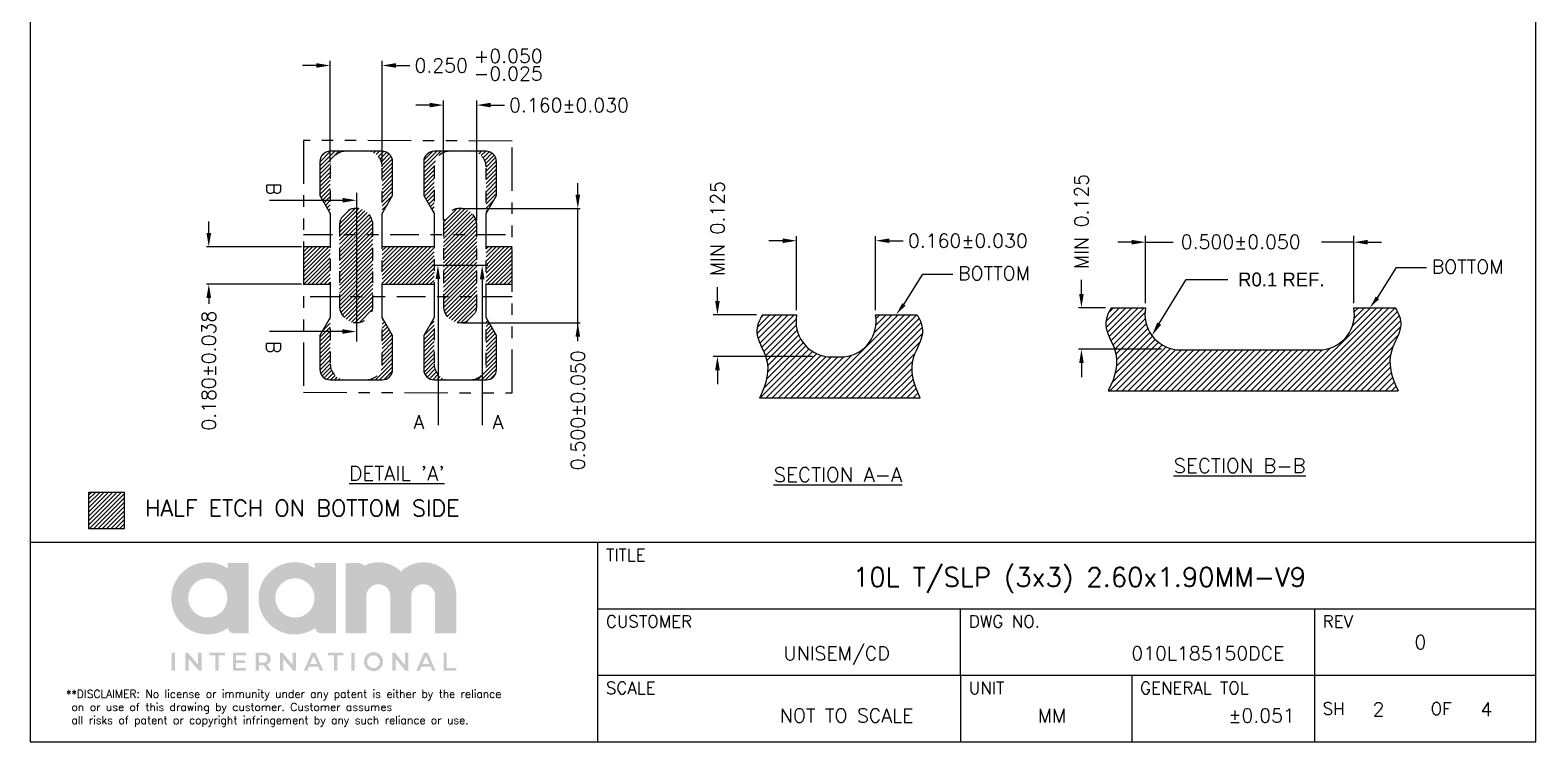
# Model space of a CAD drawing. Extents: x -347 to 20, y -460 to 3.
# Drawn here: x -16.8 to -3.75, y -15.26 to -9.09 of the extents above; entities that cross this region are included whole.
import ezdxf
from ezdxf import colors
from ezdxf.entities.mleader import LeaderData, LeaderLine
from ezdxf.enums import TextEntityAlignment as Align
from ezdxf.math import Vec2, Vec3

# ---------------------------------------------------------------- set-up
doc = ezdxf.new("R2010")
doc.units = 0
doc.header["$MEASUREMENT"] = 0
doc.linetypes.add('HIDDEN', pattern=[0.375, 0.25, -0.125])
doc.linetypes.add('PHANTOM', pattern=[2.5, 1.25, -0.25, 0.25, -0.25, 0.25, -0.25])
doc.layers.get('0').update_dxf_attribs({"linetype": 'CONTINUOUS'})
for name, color, linetype in [('2', 7, 'CONTINUOUS'), ('2D', 4, 'CONTINUOUS'), ('DRAWING-SHEET', 6, 'CONTINUOUS'), ('logo', 3, 'CONTINUOUS'), ('TEMPLATE', 6, 'CONTINUOUS')]:
    doc.layers.add(name, color=color, linetype=linetype)
doc.styles.add('simplex', font='SIMPLEX.SHX')

# ---------------------------------------------------------------- blocks, each defined once
blk = doc.blocks.new('comp logo')
at = {"layer": 'logo', "true_color": 0xaa312c}
h = blk.add_hatch(color=15, dxfattribs=at)
h.dxf.hatch_style = 1
h.paths.add_polyline_path([(-5.478403751563746, 4.531835021160987), (-7.265732060650748, 4.531835021160987), (-7.265732060650635, 4.082945783302421, 1.889057230698675), (-7.240603654379584, -0.94291355270434, 0.380763550128623), (-6.693617447481074, -1.391830110206683), (-5.478403751563746, -1.391830110206683)])
h.paths.add_polyline_path([(-7.283536244926154, 1.594611926806465, -1), (-10.58360683565138, 1.594611926806465, -1)], flags=16)
h.paths.add_polyline_path([(1.861254937180092, 4.531835021160987), (0.07392662809309059, 4.531835021160987), (0.07392662809320427, 4.082945783302421, 1.889057230698676), (0.09905503436425533, -0.94291355270434, 0.380763550128578), (0.6460412412627647, -1.391830110206683), (1.861254937180092, -1.391830110206683)])
h.paths.add_polyline_path([(0.05612244381768505, 1.594611926806465, -1), (-3.243948146907542, 1.594611926806465, -1)], flags=16)
h.paths.add_polyline_path([(4.245095555777652, 4.314640038094694, 0.1274247326428245), (3.820038633569538, 4.531835021160987), (2.661254937180274, 4.531835021160987), (2.661254937180274, -1.391830110206683), (4.426618569981997, -1.391830110206683), (4.426618569981997, 1.691564985952027, -1.05783255899659), (6.430292643995358, 1.691564985952027), (6.430292643995358, -1.391830110206683), (8.198819706951554, -1.391830110206683), (8.198819706951554, 1.691564987839229, -1.055560787739532), (10.20681046113384, 1.691564987835591), (10.20681046113373, -1.391830110206683), (11.98380473179475, -1.391830110206683), (11.98380473179463, 1.933934897757354, 0.6527060821087414), (7.320034306671232, 3.821874138414842, 0.3245965392823723)])
at = {"layer": 'logo'}
h = blk.add_hatch(color=7, dxfattribs=at)
h.dxf.hatch_style = 1
h.paths.add_polyline_path([(-11.96371705569675, -4.531835021159623), (-11.6818703649717, -4.531835021159623), (-11.6818703649717, -3.010799130174746), (-11.96371705569675, -3.010799130174746)])
h.paths.add_polyline_path([(-10.52859655369787, -3.528803721287204), (-9.694830640140822, -4.531835024145039), (-9.452822498090086, -4.531835021159623), (-9.452822498090086, -3.010799133159253), (-9.739383037801872, -3.010799133159253), (-9.739383037801872, -4.033292193946636), (-10.58932646280118, -3.010799133159253), (-10.80977257386826, -3.010799133159253), (-10.80977257386826, -4.531835021159623), (-10.52859655369787, -4.531835021159623)])
h.paths.add_polyline_path([(-8.285616207206886, -3.245816589557762), (-8.285616207206886, -4.531835021159623), (-8.002963621513572, -4.531835021159623), (-8.002963621513572, -3.245816589557762), (-7.484358226475933, -3.245816589557762), (-7.484358226475933, -3.010799133159708), (-8.78720188278055, -3.010799133159708), (-8.78720188278055, -3.245816589557762)])
h.paths.add_polyline_path([(-6.815103579318929, -3.010799130174746), (-6.815103579318929, -4.531835018174661), (-5.703303416497192, -4.531835018174661), (-5.703303416497192, -4.297130901406035), (-6.542272029901824, -4.297130901406035), (-6.542272029901824, -3.8786829319356), (-5.799306542073964, -3.8786829319356), (-5.799306542073964, -3.645794851651772), (-6.542272029901824, -3.645794851651772), (-6.542272029901824, -3.245503246943372), (-5.703303416497192, -3.245503246943372), (-5.703303416497192, -3.010799130174746)])
h.paths.add_polyline_path([(-4.898286234142006, -3.010799133159708), (-4.898286234142006, -4.531835021159623), (-4.625454684724673, -4.531835021159623), (-4.625454684724673, -4.081670830918938), (-4.217571836284606, -4.081670830919393), (-3.902927617603382, -4.531835021159623), (-3.593483130839218, -4.531835024144584), (-3.943292757194968, -4.031359382650862, 0.8135968455534557), (-4.16080825165875, -3.010799133159708)])
h.paths.add_polyline_path([(-4.625454684724673, -3.246789942444593), (-4.166636030024961, -3.246789942444593, -0.8133741871371959), (-4.166636030024961, -3.852756163793401), (-4.625454684724673, -3.852756163793401)], flags=16)
h.paths.add_polyline_path([(-2.854589966486515, -4.531835018174661), (-2.573413946316123, -4.531835018174661), (-2.573413946316123, -3.528803718302242), (-1.739648032759078, -4.531835021160077), (-1.497639890708342, -4.531835018174661), (-1.497639890708342, -3.010799130174291), (-1.784200430420128, -3.010799130174291), (-1.784200430420128, -4.033292190961674), (-2.634143855419438, -3.010799130174291), (-2.854589966486515, -3.010799130174291)])
h.paths.add_polyline_path([(-0.846005721628103, -4.531835021159623), (-0.557589394783804, -4.531835021159623), (-0.4075279470271198, -4.181700322326833), (0.3557968820972519, -4.181700322326833), (0.5058583298539361, -4.531835021159623), (0.7942746553851521, -4.531835018174661), (0.1251181127197469, -3.010799130174746), (-0.1768491776496148, -3.010799130174746)])
h.paths.add_polyline_path([(-0.02586553246487711, -3.291176762968917), (0.260384285286591, -3.959076448249562), (-0.3121153502163452, -3.959076448249562)], flags=16)
h.paths.add_polyline_path([(1.690664054148783, -3.245816589557762), (1.690664054148783, -4.531835021159623), (1.973316639842096, -4.531835021159623), (1.973316639842096, -3.245816589557762), (2.491922034879735, -3.245816589557762), (2.491922034879735, -3.010799133159708), (1.189078378575118, -3.010799133159708), (1.189078378575118, -3.245816589557762)])
h.paths.add_polyline_path([(3.150145066635901, -4.531835021159623), (3.431991757360947, -4.531835021159623), (3.431991757360947, -3.010799130174746), (3.150145066635901, -3.010799130174746)])
h.paths.add_polyline_path([(4.215874136158732, -3.771317075666957, 1), (5.822281943443727, -3.771317075666957, 1)])
h.paths.add_polyline_path([(5.55742428144174, -3.771317074174931, -1), (4.480731798160718, -3.771317074174931, -1)], flags=16)
h.paths.add_polyline_path([(6.809181504001458, -3.010799130174291), (6.588735392934382, -3.010799130174291), (6.588735392934382, -4.531835018174661), (6.869911413104774, -4.531835018174661), (6.869911413104774, -3.528803718302242), (7.703677326661818, -4.531835021160077), (7.945685468712554, -4.531835018174661), (7.945685468712554, -3.010799130174291), (7.659124929000768, -3.010799130174291), (7.659124929000768, -4.033292190961674)])
h.paths.add_polyline_path([(9.580337838296714, -3.010799130174746), (9.278370547927238, -3.010799130174746), (8.609214003948864, -4.531835021159623), (8.89763033079305, -4.531835021159623), (9.047691778549733, -4.181700322326833), (9.811016607674219, -4.181700322326833), (9.961078055430903, -4.531835021159623), (10.24949438096212, -4.531835018174661)])
h.paths.add_polyline_path([(9.429354193111976, -3.291176762968917), (9.715604010863558, -3.959076448249562), (9.143104375360622, -3.959076448249562)], flags=16)
h.paths.add_polyline_path([(10.91213288610038, -4.531835018174661), (11.98150421439652, -4.531835018174661), (11.98150421439868, -4.298440261043197), (11.18496443551771, -4.298440261043197), (11.18496443551771, -3.010799130174746), (10.91213288610038, -3.010799130174746)])

msp = doc.modelspace()

# ---------------------------------------------------------------- hatches: boundary and pattern name
at = {"linetype": 'ByBlock'}
h = msp.add_hatch(dxfattribs=at)
h.set_pattern_fill('ANSI31', color=4, scale=0.3)
h.set_pattern_definition([(45, (0, 0), (-0.02651650429449553, 0.02651650429449553), [])])
edge = h.paths.add_edge_path()
edge.add_spline(control_points=[(-9.089752938275003, -12.2710229248146), (-9.147692093352068, -12.15446257260863), (-9.20107411111501, -11.9650934145945), (-9.033144588122857, -11.72667293447834), (-9.08367556115052, -11.60579730651976), (-9.112773546754786, -11.55564073092164)], knot_values=[0.02357625204320751, 0.02357625204320751, 0.02357625204320751, 0.02357625204320751, 0.1264968118613702, 0.191263644435534, 0.2374574353869768, 0.2374574353869768, 0.2374574353869768, 0.2374574353869768], degree=3, periodic=0)
edge.add_line((-9.112773546754884, -11.55564073092147), (-9.472072489813788, -11.55564073092147))
edge.add_arc((-9.778506218822333, -11.61186274341591), 0.3115486237539936, -83.00751493141593, 10.396544892853285, ccw=False)
edge.add_line((-9.74057855115773, -11.92109410823606), (-9.887747662680727, -11.92109410815918))
edge.add_arc((-9.849819994738914, -11.61186274367282), 0.3115486234564387, 169.6034550490715, 263.00751487334117, ccw=False)
edge.add_line((-10.1562537233978, -11.55564073092147), (-10.45325611825826, -11.55564073092147))
edge.add_spline(control_points=[(-10.45325611825836, -11.55564073092164), (-10.48235410386262, -11.60579730651976), (-10.53197594025827, -11.72449817997267), (-10.44885432440203, -11.84591451584066), (-10.42474255822372, -11.91621765399917)], knot_values=[0.02357625204320948, 0.02357625204320948, 0.02357625204320948, 0.02357625204320948, 0.06977004299465034, 0.1325405085588534, 0.1325405085588534, 0.1325405085588534, 0.1325405085588534], degree=3, periodic=0)
edge.add_spline(control_points=[(-10.47627672673814, -12.2710229248146), (-10.41833757166085, -12.15446257260863), (-10.38493805860476, -12.03598002116918), (-10.42397570180299, -11.91845359194315), (-10.42474255822372, -11.91621765399917)], knot_values=[0.1325405085588534, 0.1325405085588534, 0.1325405085588534, 0.1325405085588534, 0.2354610683770161, 0.2374574353869768, 0.2374574353869768, 0.2374574353869768, 0.2374574353869768], degree=3, periodic=0)
edge.add_line((-10.47882373337495, -12.27620478622113), (-9.087168930837649, -12.27620478622113))
edge.add_spline(control_points=[(-9.087160694566526, -12.27620478622113), (-9.08803030279403, -12.274477426133), (-9.088894384503126, -12.27275013899124), (-9.089752938275003, -12.2710229248146)], knot_values=[0.2374574353869768, 0.2374574353869768, 0.2374574353869768, 0.2374574353869768, 0.238982532442911, 0.238982532442911, 0.238982532442911, 0.238982532442911], degree=3, periodic=0)
edge = h.paths.add_edge_path()
edge.add_spline(control_points=[(-4.946704918196181, -12.20962658996275), (-5.004644073273246, -12.09306623775679), (-5.058026091036188, -11.90369707974266), (-4.890096568044035, -11.66527659962649), (-4.940627541071697, -11.54440097166791), (-4.969725526675964, -11.49424439606979)], knot_values=[0.02357625204320751, 0.02357625204320751, 0.02357625204320751, 0.02357625204320751, 0.1264968118613702, 0.191263644435534, 0.2374574353869768, 0.2374574353869768, 0.2374574353869768, 0.2374574353869768], degree=3, periodic=0)
edge.add_line((-4.96972552667606, -11.49424439606962), (-5.329024469734968, -11.49424439606962))
edge.add_arc((-5.63545819874351, -11.55046640856407), 0.3115486237539927, -83.00751493141593, 10.396544892853683, ccw=False)
edge.add_line((-5.597530531078908, -11.85969777338421), (-6.864679447753309, -11.85969777330733))
edge.add_arc((-6.826751779811479, -11.55046640882097), 0.3115486234564399, 169.6034550490715, 263.0075148733383, ccw=False)
edge.add_line((-7.133185508470367, -11.49424439606962), (-7.430187903330825, -11.49424439606962))
edge.add_spline(control_points=[(-7.430187903330923, -11.49424439606979), (-7.45928588893519, -11.54440097166791), (-7.508907725330837, -11.66310184512082), (-7.425786109474601, -11.78451818098881), (-7.401674343296289, -11.85482131914732)], knot_values=[0.02357625204320948, 0.02357625204320948, 0.02357625204320948, 0.02357625204320948, 0.06977004299465034, 0.1325405085588534, 0.1325405085588534, 0.1325405085588534, 0.1325405085588534], degree=3, periodic=0)
edge.add_spline(control_points=[(-7.453208511810706, -12.20962658996275), (-7.395269356733413, -12.09306623775679), (-7.361869843677328, -11.97458368631733), (-7.400907486875557, -11.85705725709131), (-7.401674343296289, -11.85482131914732)], knot_values=[0.1325405085588534, 0.1325405085588534, 0.1325405085588534, 0.1325405085588534, 0.2354610683770161, 0.2374574353869768, 0.2374574353869768, 0.2374574353869768, 0.2374574353869768], degree=3, periodic=0)
edge.add_line((-7.455755518447519, -12.21480845136928), (-4.944120910758826, -12.21480845136928))
edge.add_spline(control_points=[(-4.944112674487704, -12.21480845136928), (-4.944982282715207, -12.21308109128115), (-4.945846364424304, -12.21135380413939), (-4.946704918196181, -12.20962658996275)], knot_values=[0.2374574353869768, 0.2374574353869768, 0.2374574353869768, 0.2374574353869768, 0.238982532442911, 0.238982532442911, 0.238982532442911, 0.238982532442911], degree=3, periodic=0)
at = {"layer": '2D', "linetype": 'ByBlock'}
h = msp.add_hatch(dxfattribs=at)
h.set_pattern_fill('ANSI31', color=256, scale=0.2, style=0)
h.set_pattern_definition([(45, (-305.7267802570449, -268.9683430057396), (-0.01767766952966369, 0.01767766952966369), [])])
h.paths.add_polyline_path([(-12.84672442676031, -11.29113771101413), (-12.84672442676031, -10.96713771102026), (-12.62128348381321, -10.96713771102026), (-12.62128348381321, -11.29113771101413)])
h.paths.add_polyline_path([(-14.42837451414009, -10.96713771102026), (-14.42837451414009, -11.29113771101413), (-14.19672442676033, -11.29113771101413), (-14.19672442676033, -10.96713771102026)])
edge = h.paths.add_edge_path()
edge.add_arc((-13.07172442676022, -11.48013771102029), 0.1440000000000055, 180, 360)
edge.add_line((-12.92772442676021, -11.48013771102029), (-12.92772442676021, -10.77813771102023))
edge.add_arc((-13.07172442676027, -10.77813771102023), 0.1440000000000623, 0, 180)
edge.add_line((-13.21572442676034, -10.77813771102023), (-13.21572442676022, -11.48013771102029))
edge = h.paths.add_edge_path()
edge.add_arc((-13.9717244267602, -11.48013771102029), 0.1440000000000055, 180, 360)
edge.add_line((-13.82772442676019, -11.48013771102029), (-13.82772442676019, -10.77813771102023))
edge.add_arc((-13.97172442676025, -10.77813771102023), 0.1440000000000623, 0, 180)
edge.add_line((-14.11572442676031, -10.77813771102023), (-14.1157244267602, -11.48013771102029))
h.paths.add_polyline_path([(-13.74672442676029, -10.96713771102026), (-13.74672442676029, -11.29113771101413), (-13.29672442676024, -11.29113771101413), (-13.29672442676024, -10.96713771102026)])
edge = h.paths.add_edge_path()
edge.add_line((-12.84672442676031, -11.57913789658852), (-12.75672403281196, -11.7350227293748))
edge.add_line((-12.75672403281196, -11.7350227293748), (-12.75672368785881, -12.02913760545743))
edge.add_arc((-12.84672368785879, -12.02913771101407), 0.09000000000003688, -89.99999999996379, 6.719944241240228e-05, ccw=False)
edge.add_line((-12.84672368785873, -12.1191377110141), (-12.9817244267603, -12.11913771101399))
edge.add_arc((-12.981724426757, -11.9841377110173), 0.134999999996694, 269.9999999986007, 359.9999999986973)
edge.add_line((-12.84672442676031, -11.98413771102036), (-12.84672442676031, -11.57913789658852))
edge = h.paths.add_edge_path()
edge.add_line((-13.38672368785926, -12.02913781657071), (-13.38672403281173, -11.73502346828229))
edge.add_line((-13.38672403281173, -11.73502346828229), (-13.29672442676024, -11.57913915570805))
edge.add_line((-13.29672442676024, -11.57913915570805), (-13.29672442676024, -11.98413771102036))
edge.add_arc((-13.16172442676338, -11.98413771101724), 0.1349999999968645, 180.0000000013269, 270.0000000013269)
edge.add_line((-13.16172442676025, -12.1191377110141), (-13.29672368785935, -12.1191377110141))
edge.add_arc((-13.29672368785935, -12.02913771101413), 0.08999999999997499, 180.0000671994061, 270, ccw=False)
edge = h.paths.add_edge_path()
edge.add_line((-13.29672442676024, -10.67913626632634), (-13.38672403281173, -10.52325195375221))
edge.add_line((-13.38672403281173, -10.52325195375221), (-13.38672368785926, -10.22913760546362))
edge.add_arc((-13.29672368785935, -10.2291377110202), 0.08999999999998005, 90, 179.9999328005938, ccw=False)
edge.add_line((-13.29672368785935, -10.13913771102022), (-13.16172442676025, -10.13913771102022))
edge.add_arc((-13.16172442676025, -10.27413771102016), 0.1349999999999341, 90, 180.0000000000482)
edge.add_line((-13.29672442676018, -10.27413771102027), (-13.29672442676024, -10.67913626632634))
edge = h.paths.add_edge_path()
edge.add_line((-12.75672368785881, -10.22913781657684), (-12.75672403281196, -10.52325269265964))
edge.add_line((-12.75672403281196, -10.52325269265964), (-12.84672442676031, -10.67913752544581))
edge.add_line((-12.84672442676031, -10.67913752544581), (-12.8467244267602, -10.27413771102016))
edge.add_arc((-12.98172442676019, -10.27413771102021), 0.1349999999999909, 2.412509625051008e-11, 90.00000000004826)
edge.add_line((-12.9817244267603, -10.13913771102022), (-12.84672368785873, -10.13913771102022))
edge.add_arc((-12.84672368785873, -10.2291377110202), 0.08999999999997499, -6.719944241240228e-05, 90, ccw=False)
edge = h.paths.add_edge_path()
edge.add_line((-13.74672442676029, -11.57913789658852), (-13.65672403281194, -11.7350227293748))
edge.add_line((-13.65672403281194, -11.7350227293748), (-13.65672368785879, -12.02913760545743))
edge.add_arc((-13.74672368785877, -12.02913771101407), 0.09000000000003688, -89.99999999996379, 6.719944241240228e-05, ccw=False)
edge.add_line((-13.74672368785871, -12.1191377110141), (-13.88172442676028, -12.11913771101399))
edge.add_arc((-13.88172442675698, -11.9841377110173), 0.134999999996694, 269.9999999986007, 359.9999999986973)
edge.add_line((-13.74672442676029, -11.98413771102036), (-13.74672442676029, -11.57913789658852))
edge = h.paths.add_edge_path()
edge.add_line((-14.28672368785924, -12.02913781657071), (-14.28672403281182, -11.73502346828229))
edge.add_line((-14.28672403281182, -11.73502346828229), (-14.19672442676033, -11.57913915570805))
edge.add_line((-14.19672442676033, -11.57913915570805), (-14.19672442676033, -11.98413771102036))
edge.add_arc((-14.06172442676341, -11.98413771101718), 0.1349999999969214, 180.000000001351, 270.000000001351)
edge.add_line((-14.06172442676023, -12.1191377110141), (-14.19672368785932, -12.1191377110141))
edge.add_arc((-14.19672368785932, -12.02913771101413), 0.08999999999997499, 180.0000671994061, 270, ccw=False)
edge = h.paths.add_edge_path()
edge.add_line((-14.19672442676033, -10.67913626632634), (-14.28672403281182, -10.52325195375221))
edge.add_line((-14.28672403281182, -10.52325195375221), (-14.28672368785924, -10.22913760546362))
edge.add_arc((-14.19672368785932, -10.2291377110202), 0.08999999999998005, 90, 179.9999328005938, ccw=False)
edge.add_line((-14.19672368785932, -10.13913771102022), (-14.06172442676023, -10.13913771102022))
edge.add_arc((-14.06172442676023, -10.27413771102021), 0.1349999999999909, 90, 180.0000000000241)
edge.add_line((-14.19672442676027, -10.27413771102027), (-14.19672442676033, -10.67913626632634))
edge = h.paths.add_edge_path()
edge.add_line((-13.65672368785879, -10.22913781657684), (-13.65672403281194, -10.52325269265964))
edge.add_line((-13.65672403281194, -10.52325269265964), (-13.74672442676029, -10.67913752544581))
edge.add_line((-13.74672442676029, -10.67913752544581), (-13.74672442676017, -10.27413771102016))
edge.add_arc((-13.88172442676016, -10.27413771102021), 0.1349999999999909, 2.412509625051008e-11, 90.00000000004826)
edge.add_line((-13.88172442676028, -10.13913771102022), (-13.74672368785871, -10.13913771102022))
edge.add_arc((-13.74672368785871, -10.2291377110202), 0.08999999999997499, -6.719944241240228e-05, 90, ccw=False)
at = {"layer": '2D'}
h = msp.add_hatch(dxfattribs=at)
h.set_pattern_fill('ANSI31', color=256, scale=0.2117647058823529, style=0)
h.set_pattern_definition([(45, (3.879968268741957, -1.442327191605556), (-0.01871753244317332, 0.01871753244317331), [])])
h.paths.add_polyline_path([(-15.97988911303212, -13.09406340708867), (-16.292322477362, -13.09406340708867), (-16.292322477362, -13.40649677141817), (-15.97988911303212, -13.40649677141817)])

# ---------------------------------------------------------------- linework, layer by layer
at = {"layer": '2', "color": 7}
for p, q in [((-7.43018790333115, -11.49424439606962), (-7.133185508470367, -11.49424439606962)), ((-5.329024469734966, -11.49424439606962), (-4.969725526675736, -11.49424439606962)), ((-6.864679447753295, -11.85969777330733), (-5.597530531078908, -11.85969777338421))]:
    msp.add_line(p, q, dxfattribs=at)
at = {"layer": '2'}
for points in [[(-12.62128335714213, -10.9671377110203), (-12.8467244267574, -10.9671377110203), (-12.84672408897289, -10.67913927094484), (-12.75672390614214, -10.52325480382392), (-12.75672356118648, -10.22913781657699, 0.4142139058932747), (-12.84672356118652, -10.13913771102032), (-13.29672356118702, -10.13913771102032, 0.414213218853117), (-13.38672356118694, -10.22913760546366), (-13.3867239061419, -10.52325406491648), (-13.29672408897532, -10.67913874315381), (-13.29672442676029, -10.9671377110203), (-13.74672442675806, -10.9671377110203), (-13.74672408897252, -10.67913821536273), (-13.65672390614143, -10.52325374824191), (-13.65672356118692, -10.22913781657699, 0.4142139058934412), (-13.74672356118684, -10.13913771102032), (-14.19672356118745, -10.13913771102032, 0.414213218852749), (-14.28672356118737, -10.22913760546355), (-14.28672390614131, -10.52325300933437), (-14.1967240889745, -10.67913768757158), (-14.19672442676095, -10.9671377110203), (-14.42837438746901, -10.9671377110203)], [(-14.42837438746901, -11.29113771102031), (-14.19672442676095, -11.29113771102031), (-14.1967240889745, -11.57913773446903), (-14.28672390614131, -11.73502241270636), (-14.28672356118737, -12.029137816577, 0.4142132188528324), (-14.19672356118745, -12.1191377110204), (-13.74672356118684, -12.1191377110204, 0.4142139058934412), (-13.65672356118692, -12.02913760546356), (-13.65672390614143, -11.73502167379887), (-13.74672408897252, -11.57913720667794), (-13.74672442675806, -11.29113771102031), (-13.29672442676029, -11.29113771102031), (-13.29672408897532, -11.57913667888691), (-13.3867239061419, -11.73502135712418), (-13.38672356118694, -12.029137816577, 0.4142132188528324), (-13.29672356118702, -12.1191377110204), (-12.84672356118652, -12.11913771102028, 0.4142139058932747), (-12.75672356118648, -12.02913760546362), (-12.75672390614214, -11.73502061821664), (-12.84672408897289, -11.57913615109582), (-12.8467244267574, -11.29113771102031), (-12.62128335714213, -11.29113771102031)]]:
    msp.add_lwpolyline(points, format="xyb", dxfattribs=at)
at = {"layer": '2', "color": 7}
msp.add_lwpolyline([(-10.45325611825858, -11.55564073092147), (-10.1562537233978, -11.55564073092147, 0.4317239667693792), (-9.887747662680729, -11.92109410815918), (-9.74057855115773, -11.92109410823606, 0.4317239667693792), (-9.472072489813788, -11.55564073092147), (-9.112773546754559, -11.55564073092147)], format="xyb", dxfattribs=at)
for points in [[(-7.455800755519183, -12.21480845136928), (-4.944112674487704, -12.21480845136928)], [(-10.47886897044662, -12.27620478622113), (-9.087160694566526, -12.27620478622113)]]:
    msp.add_lwpolyline(points, dxfattribs=at)
msp.add_lwpolyline([(-15.97988911303212, -13.09479005469474), (-16.292322477362, -13.09479005469474), (-16.292322477362, -13.40722341902422), (-15.97988911303212, -13.40722341902422)], close=True, dxfattribs=at)
for centre, radius, start, end in [((-6.826751779811479, -11.55046640882097), 0.3115486234564394, 169.6034550490715, 263.0075148733409), ((-5.63545819874351, -11.55046640856407), 0.3115486237539926, 276.9924850685841, 10.39654489285362)]:
    msp.add_arc(centre, radius, start, end, dxfattribs=at)
for points, knots in [([(-10.45325611825836, -11.55564073092164), (-10.48235410386262, -11.60579730651976), (-10.53288507689006, -11.72667293447834), (-10.36495555389813, -11.9650934145945), (-10.41833757166085, -12.15446257260863), (-10.47627672673814, -12.2710229248146), (-10.47713528051002, -12.27275013899124), (-10.47799936221911, -12.274477426133), (-10.47886897044662, -12.27620478622113)], [0.02357625204320948, 0.02357625204320948, 0.02357625204320948, 0.02357625204320948, 0.06977004299465034, 0.1345368755688142, 0.2374574353869768, 0.2374574353869768, 0.2374574353869768, 0.238982532442911, 0.238982532442911, 0.238982532442911, 0.238982532442911]), ([(-9.112773546754786, -11.55564073092164), (-9.08367556115052, -11.60579730651976), (-9.033144588122857, -11.72667293447834), (-9.20107411111501, -11.9650934145945), (-9.147692093352068, -12.15446257260863), (-9.089752938275003, -12.2710229248146), (-9.088894384503126, -12.27275013899124), (-9.08803030279403, -12.274477426133), (-9.087160694566526, -12.27620478622113)], [0.02357625204320753, 0.02357625204320753, 0.02357625204320753, 0.02357625204320753, 0.06977004299465034, 0.1345368755688142, 0.2374574353869768, 0.2374574353869768, 0.2374574353869768, 0.238982532442911, 0.238982532442911, 0.238982532442911, 0.238982532442911]), ([(-7.430187903330923, -11.49424439606979), (-7.45928588893519, -11.54440097166791), (-7.509816861962625, -11.66527659962649), (-7.341887338970698, -11.90369707974266), (-7.395269356733413, -12.09306623775679), (-7.453208511810706, -12.20962658996275), (-7.454067065582583, -12.21135380413939), (-7.454931147291679, -12.21308109128115), (-7.455800755519183, -12.21480845136928)], [0.02357625204320948, 0.02357625204320948, 0.02357625204320948, 0.02357625204320948, 0.06977004299465034, 0.1345368755688142, 0.2374574353869768, 0.2374574353869768, 0.2374574353869768, 0.238982532442911, 0.238982532442911, 0.238982532442911, 0.238982532442911]), ([(-4.969725526675964, -11.49424439606979), (-4.940627541071697, -11.54440097166791), (-4.890096568044035, -11.66527659962649), (-5.058026091036188, -11.90369707974266), (-5.004644073273246, -12.09306623775679), (-4.946704918196181, -12.20962658996275), (-4.945846364424304, -12.21135380413939), (-4.944982282715207, -12.21308109128115), (-4.944112674487704, -12.21480845136928)], [0.02357625204320753, 0.02357625204320753, 0.02357625204320753, 0.02357625204320753, 0.06977004299465034, 0.1345368755688142, 0.2374574353869768, 0.2374574353869768, 0.2374574353869768, 0.238982532442911, 0.238982532442911, 0.238982532442911, 0.238982532442911])]:
    msp.add_open_spline(points, degree=3, knots=knots, dxfattribs=at)
at = {"layer": '2D', "linetype": 'ByBlock'}
for p, q in [((-14.19672430008921, -10.23413771102027), (-14.19672430008921, -9.355545875177901)), ((-13.74672430008916, -10.23413771102016), (-13.74672430008916, -9.355545875177901)), ((-13.2157243000891, -10.73813771102023), (-13.2157243000891, -9.698709330551784)), ((-12.9277243000892, -10.73813771102023), (-12.9277243000892, -9.698709330551784)), ((-13.9687084412277, -10.50003986321479), (-13.9687084412277, -11.78604882244952)), ((-13.05272430008915, -10.63413771102028), (-12.03315115938024, -10.63413771102028)), ((-10.1562537233978, -11.51564073092147), (-10.1562537233978, -10.87395436804321)), ((-9.472072489813788, -11.51564073092147), (-9.472072489813788, -10.87395436804321)), ((-7.133185508470367, -11.45424439606962), (-7.133185508470367, -10.87033674958411)), ((-7.133185508470367, -10.92659439022441), (-6.895375506705136, -10.92659439022441)), ((-5.329024469734967, -10.92659439022441), (-5.608103164196905, -10.92659439022441)), ((-5.329024469734968, -11.45424439606962), (-5.329024469734969, -10.87033674958411)), ((-14.44737438746897, -10.96713771102026), (-15.26813525314022, -10.96713771102026)), ((-13.31624220750796, -11.12464013130642), (-12.8310936070307, -11.12464013130642)), ((-14.44737438746897, -11.29113771102027), (-15.26813525314022, -11.29113771102027)), ((-13.05272430008921, -11.62413771102031), (-12.03315115938024, -11.62413771102031))]:
    msp.add_line(p, q, dxfattribs=at)
at = {"layer": '2D', "color": 4, "linetype": 'ByBlock'}
for p, q in [((-14.31672430008921, -9.3955458751779), (-14.43672430008921, -9.3955458751779)), ((-13.62672430008916, -9.3955458751779), (-13.50672430008916, -9.3955458751779)), ((-13.3357243000891, -9.738709330551783), (-13.4557243000891, -9.738709330551783)), ((-12.8077243000892, -9.738709330551783), (-12.6877243000892, -9.738709330551783)), ((-12.05215115938024, -10.57613771102017), (-12.05215115938024, -10.41560902862255)), ((-12.05215115938024, -11.78445175103656), (-12.05215115938024, -10.63413771102028)), ((-15.24913525314022, -10.90913771102026), (-15.24913525314022, -10.74860902862264)), ((-10.2762537233978, -10.91395436804321), (-10.3962537233978, -10.91395436804321)), ((-9.35207248981379, -10.91395436804321), (-9.232072489813788, -10.91395436804321)), ((-7.253185508470366, -10.92659439022441), (-7.373185508470367, -10.92659439022441)), ((-5.209024469734968, -10.92659439022441), (-5.089024469734967, -10.92659439022441)), ((-15.24913525314022, -11.34913771102027), (-15.24913525314022, -11.46187075824582))]:
    msp.add_line(p, q, dxfattribs=at)
at = {"layer": '2D'}
for p, q in [((-14.09172430008935, -10.56448639086179), (-14.72372017158737, -10.56448639086179)), ((-9.22720381186007, -11.46582183249858), (-9.061607454891535, -11.20344498491757)), ((-9.061607454891535, -11.20344498491757), (-8.801590653756355, -11.20344498491757)), ((-5.123864592979251, -11.40826072544776), (-4.958268236010715, -11.14588387786675)), ((-4.958268236010715, -11.14588387786675), (-4.698251434875536, -11.14588387786675)), ((-13.26287347510983, -11.24765599016807), (-13.26287347510983, -12.51164773316412)), ((-12.88057512506858, -11.24765599016807), (-12.88057512506858, -12.51164773316412)), ((-10.84240393631506, -11.43564073092158), (-10.84240393631506, -11.3156407309214)), ((-7.688735445920429, -11.37424439606973), (-7.688735445920429, -11.25424439606955)), ((-10.50346302251562, -11.55564073092147), (-10.88080393631519, -11.55564073092147)), ((-7.480394807588189, -11.49424439606962), (-7.714703260489157, -11.49424439606962)), ((-14.09172430008935, -11.70077427831837), (-14.72372017158738, -11.70077427831837)), ((-6.995457167194379, -11.85482131914729), (-7.714703260489157, -11.85482131914729)), ((-10.01852538212181, -11.91621765399914), (-10.88080393631519, -11.91621765399914)), ((-7.688735445920429, -11.97482131914718), (-7.688735445920429, -12.09482131914707)), ((-10.84240393631506, -12.03621765399903), (-10.84240393631506, -12.15621765399892))]:
    msp.add_line(p, q, dxfattribs=at)
at = {"layer": '2D', "color": 2, "linetype": 'PHANTOM', "ltscale": 0.3}
msp.add_lwpolyline([(-14.42837438746897, -10.04526710246631), (-14.42837438746897, -12.2270780464853), (-12.62128335714208, -12.23201260721714), (-12.62128335714208, -10.05020166319815)], close=True, dxfattribs=at)
at = {"layer": '2D', "linetype": 'HIDDEN', "ltscale": 0.2}
for points in [[(-13.88172430008915, -10.13913771102022), (-14.06172430008922, -10.13913771102028, 0.4142135623730617), (-14.19672430008921, -10.27413771102027), (-14.19672430008921, -11.98413771102036, 0.4142135623729951), (-14.06172430008922, -12.11913771102036), (-13.88172430008927, -12.11913771102036, 0.4142135623731902), (-13.74672430008916, -11.98413771102036), (-13.74672430008916, -10.27413771102016, 0.4142135623731426)], [(-12.98172430008917, -10.13913771102022), (-13.16172430008912, -10.13913771102028, 0.4142135623730617), (-13.29672430008912, -10.27413771102027), (-13.29672430008912, -11.98413771102036, 0.4142135623729951), (-13.16172430008912, -12.11913771102036), (-12.98172430008929, -12.11913771102036, 0.4142135623731902), (-12.84672430008918, -11.98413771102036), (-12.84672430008918, -10.27413771102016, 0.4142135623731426)]]:
    msp.add_lwpolyline(points, format="xyb", close=True, dxfattribs=at)
for points in [[(-13.82772430008929, -11.48013737323401), (-13.82772430008918, -10.77813771102023, 1.000000000000085), (-14.11572430008908, -10.77813771102023), (-14.11572430008919, -11.48013771102029, 1.000000000000085), (-13.82772430008918, -11.48013771102029)], [(-12.92772430008931, -11.48013737323401), (-12.9277243000892, -10.77813771102023, 1.000000000000085), (-13.2157243000891, -10.77813771102023), (-13.21572430008921, -11.48013771102029, 1.000000000000085), (-12.9277243000892, -11.48013771102029)]]:
    msp.add_lwpolyline(points, format="xyb", dxfattribs=at)
at = {"layer": '2D', "color": 2, "linetype": 'PHANTOM', "ltscale": 0.2}
for points in [[(-14.42837438746897, -10.85913771102025), (-12.62128335714208, -10.85913771102025)], [(-12.62128335714208, -11.39913771102027), (-14.42837438746897, -11.39913771102027)]]:
    msp.add_lwpolyline(points, dxfattribs=at)
at = {"layer": '2D', "color": 4, "linetype": 'ByBlock'}
for points in [[(-14.31672430008921, -9.3755458751779), (-14.31672430008921, -9.4155458751779), (-14.19672430008921, -9.3955458751779)], [(-13.62672430008916, -9.3755458751779), (-13.62672430008916, -9.4155458751779), (-13.74672430008916, -9.3955458751779)], [(-13.3357243000891, -9.718709330551784), (-13.3357243000891, -9.758709330551783), (-13.2157243000891, -9.738709330551783)], [(-12.8077243000892, -9.718709330551784), (-12.8077243000892, -9.758709330551783), (-12.9277243000892, -9.738709330551783)], [(-15.25880191980689, -10.90913771102026), (-15.23946858647355, -10.90913771102026), (-15.24913525314022, -10.96713771102026)], [(-10.2762537233978, -10.89395436804321), (-10.2762537233978, -10.9339543680432), (-10.1562537233978, -10.91395436804321)], [(-9.35207248981379, -10.89395436804321), (-9.35207248981379, -10.9339543680432), (-9.472072489813788, -10.91395436804321)], [(-7.253185508470366, -10.90659439022441), (-7.253185508470366, -10.94659439022441), (-7.133185508470367, -10.92659439022441)], [(-5.209024469734968, -10.90659439022441), (-5.209024469734968, -10.94659439022441), (-5.329024469734967, -10.92659439022441)], [(-15.25880191980689, -11.34913771102027), (-15.23946858647355, -11.34913771102027), (-15.24913525314022, -11.29113771102027)]]:
    msp.add_solid(points, dxfattribs=at)
at = {"layer": '2D'}
for points in [[(-14.08870844122787, -10.54325624751857), (-14.08870844122787, -10.58325624751899), (-13.9687084412277, -10.56325624751878)], [(-12.07215115938045, -10.51413771102011), (-12.03215115938004, -10.51413771102011), (-12.05215115938024, -10.63413771102028)], [(-15.26913525314043, -10.8471377110202), (-15.22913525314001, -10.8471377110202), (-15.24913525314022, -10.96713771102036)], [(-13.28410361845306, -11.24464013130659), (-13.24410361845264, -11.24464013130659), (-13.26410361845285, -11.12464013130642)], [(-12.86057512506837, -11.24765599016807), (-12.90057512506878, -11.24765599016807), (-12.88057512506858, -11.1276559901679)], [(-15.26913525314043, -11.41113771102044), (-15.22913525314001, -11.41113771102044), (-15.24913525314022, -11.29113771102027)], [(-10.8224039363153, -11.43564073092158), (-10.86240393631527, -11.43564073092158), (-10.84240393631506, -11.55564073092147)], [(-9.212873200090305, -11.47671373620223), (-9.292555234082036, -11.55180550312043), (-9.241534423630972, -11.4549299287949)], [(-7.668735445920674, -11.37424439606973), (-7.708735445920638, -11.37424439606973), (-7.688735445920429, -11.49424439606962)], [(-5.109533981209486, -11.41915262915141), (-5.189216015201216, -11.49424439606962), (-5.138195204750152, -11.39736882174408)], [(-14.09172430008935, -11.72077427831858), (-14.09172430008935, -11.68077427831817), (-13.97172430008918, -11.70077427831837)], [(-12.07215115938045, -11.74413771102048), (-12.03215115938004, -11.74413771102048), (-12.05215115938024, -11.62413771102031)], [(-7.668735445920674, -11.97482131914718), (-7.708735445920638, -11.97482131914718), (-7.688735445920429, -11.85482131914729)], [(-10.8224039363153, -12.03621765399903), (-10.86240393631527, -12.03621765399903), (-10.84240393631506, -11.91621765399914)]]:
    msp.add_solid(points, dxfattribs=at)
at = {"layer": 'TEMPLATE', "color": 6}
for p, q in [((-3.751438968000505, -13.52953354876254), (-16.79731849842988, -13.52953354876254)), ((-11.88021690163651, -13.52953354876308), (-11.88021690163651, -15.2561940748489)), ((-3.751438968000505, -14.10508705745877), (-11.88021690163651, -14.10508705745877)), ((-8.736002953482787, -14.68064056615381), (-8.736002953482787, -14.10508705745877)), ((-3.751438968000505, -14.68064056615381), (-11.88021690163651, -14.68064056615381)), ((-7.252722812564164, -14.68064056615381), (-7.252722812564164, -15.2561940748489))]:
    msp.add_line(p, q, dxfattribs=at)
msp.add_lwpolyline([(-16.79731849842988, 3.113555411013409), (-16.79731849842988, -15.2561940748489), (-3.751438968000505, -15.2561940748489), (-3.751438968000505, 3.113555411013409)], close=True, dxfattribs=at)
for points in [[(-5.669950663651482, -14.10508705745877), (-5.669950663651482, -15.2561940748489)], [(-8.736002953482787, -14.68064056615381), (-8.736002953482787, -15.2561940748489)]]:
    msp.add_lwpolyline(points, dxfattribs=at)

# ---------------------------------------------------------------- block references
at = {"layer": 'DRAWING-SHEET', "xscale": 0.1029398275862069, "yscale": 0.1029398275862069, "zscale": 0.1029398275862069}
msp.add_blockref('comp logo', (-14.33876770003342, -14.1731793662482), dxfattribs=at)

# ---------------------------------------------------------------- texts
at = {"layer": '2D', "color": 4, "linetype": 'ByBlock', "style": 'simplex'}
for s, p in [('+0.050', (-12.95259934209528, -9.373571683817769)), ('0.250', (-13.46672430008916, -9.4555458751779)), ('-0.025', (-12.95259934209528, -9.52599872568089)), ('0.160%%P0.030', (-12.6477243000892, -9.798709330551784)), ('0.160%%P0.030', (-9.192072489813789, -10.97395436804321)), ('0.500%%P0.050', (-6.828262441794231, -10.9836773872957))]:
    msp.add_text(s, height=0.12, dxfattribs=at).set_placement(p)
at = {"layer": '2D', "style": 'simplex'}
for p in [(-10.78240393631488, -11.21964075504316), (-7.628735445920256, -11.15824442019131)]:
    msp.add_text('MIN 0.125', height=0.12, rotation=90, dxfattribs=at).set_placement(p)
for s, height, p in [('BOTTOM', 0.12, (-4.654036442858049, -11.19851775031601)), ('BOTTOM', 0.12, (-8.757375661738868, -11.25607885736683)), ("%%UDETAIL 'A'", 0.126, (-14.03320343627529, -12.99275056825719)), ('%%USECTION A-A', 0.126, (-10.3553417214386, -13.004316565477)), ('%%USECTION B-B', 0.126, (-6.890582282124324, -12.92592832374995)), ('HALF ETCH ON BOTTOM SIDE', 0.1411764705882353, (-15.80053342927322, -13.30124640684042))]:
    msp.add_text(s, height=height, dxfattribs=at).set_placement(p)
at = {"layer": '2D', "color": 4, "linetype": 'ByBlock', "char_height": 0.12, "attachment_point": 5, "style": 'simplex'}
for s, insert, rotation in [('\\A1;{\\Fsimplex|c134;B}', (-14.68721720673833, -10.46648480852429), 270), ('\\A1;0.180%%P0.038', (-15.24913525314022, -12.04027918648774), 90), ('\\A1;{\\Fsimplex|c134;B}', (-14.68806209281876, -11.83733931920788), 270), ('\\A1;0.5{\\Fsimplex|c134;0}0{\\Fsimplex|c134;%%P0.050}', (-12.05215115938024, -12.38297698845082), 90)]:
    msp.add_mtext(s, dxfattribs=dict(at, insert=insert, rotation=rotation))
for insert in [(-13.42906231201913, -12.48418812363792), (-12.74401008417907, -12.48418812363792)]:
    msp.add_mtext('\\A1;A', dxfattribs=dict(at, insert=insert))
at = {"layer": 'logo', "color": 7, "style": 'simplex'}
for s, p in [('TITLE', (-11.80827271304945, -13.690208903274)), ('CUSTOMER', (-11.80827271304945, -14.26576241196886)), ('DWG NO.', (-8.66405876489562, -14.26576241196886)), ('REV', (-5.59800647506477, -14.26576241196886)), ('SCALE', (-11.80827271304979, -14.8413159206645)), ('UNIT', (-8.66405876489562, -14.8413159206645)), ('GENERAL TOL', (-7.180778623977224, -14.8413159206645))]:
    msp.add_text(s, height=0.1055181432608268, dxfattribs=at).set_placement(p)
for s, height, p in [('10L T/SLP (3x3) 2.60x1.90MM-V9', 0.1649920058260201, (-9.668057359706316, -13.82836412026114)), ('SH', 0.1055181432608268, (-5.59800647506477, -14.96841732050146)), ('2', 0.1199069809782122, (-5.166341343543357, -14.9743439476521)), ('OF', 0.1055181432608268, (-4.662732023434662, -14.96841732050146)), ('4', 0.1199069809782122, (-4.231066891913249, -14.9743439476521))]:
    msp.add_text(s, height=height, dxfattribs=at).set_placement(p, align=Align.MIDDLE_LEFT)
msp.add_text('0 ', height=0.1199069809782122, dxfattribs=at).set_placement((-4.71069481582588, -14.39286381180636), align=Align.MIDDLE_CENTER)
for s, p in [('UNISEM/CD', (-9.809049766738033, -14.5847149813712)), ('010L185150DCE', (-6.593665270046861, -14.5847149813712))]:
    msp.add_text(s, height=0.1199069809782122, dxfattribs=at).set_placement(p, align=Align.BOTTOM_CENTER)
for s, p in [('NOT TO SCALE', (-9.723348810019095, -14.96841732050146)), ('MM', (-7.944616879026674, -14.96841732050146)), ('%%P0.051', (-6.127812772224891, -14.96841732050146))]:
    msp.add_text(s, height=0.1199069809782122, dxfattribs=at).set_placement(p, align=Align.TOP_CENTER)
at = {"layer": 'logo', "color": 7, "insert": (-16.48562911132677, -14.80660127347204), "char_height": 0.06816148506827056, "width": 8.938757188448879, "attachment_point": 1, "style": 'simplex'}
msp.add_mtext('**DISCLAIMER: No license or immunity under any patent is either by the reliance \\P on or use of this drawing by customer. Customer assumes\\P all risks of patent or copyright infringement by any such reliance or use.', dxfattribs=at)

# ---------------------------------------------------------------- leaders
at = {"layer": '2D', "linetype": 'ByBlock'}
ml = msp.add_multileader_mtext('Standard', dxfattribs=at)
ml.set_content('{\\Ftxt|c134;R0.1 REF. }', color=256)
ml.set_leader_properties()
ml.build(insert=Vec2(0, 0))
ml.multileader.update_dxf_attribs({"text_right_attachment_type": 6, "dogleg_length": 0.36, "arrow_head_size": 0.12})
ctx = ml.context
ctx.base_point, ctx.char_height, ctx.arrow_head_size, ctx.landing_gap_size, ctx.plane_origin = Vec3(-6.421270669179889, -11.24960938128061), 0.12, 0.12, 0.09, Vec3(-7.077819968956997, -11.73493133550567)
ctx.right_attachment = 6
notes = []
notes.append((ctx, [(0, (1, 1, 0), (-6.781270669179889, -11.24960938128061), (1, 0), 0.36, [(0, [(-7.077819968956997, -11.73493133550567)], 0, [])])]))
ctx.mtext.insert, ctx.mtext.flow_direction = Vec3(-6.331270669179889, -11.18960938128061), 5
for ctx, leaders in notes:
    for number, flags, end, landing, length, lines in leaders:
        leader = LeaderData()
        leader.index, (leader.has_last_leader_line, leader.has_dogleg_vector, leader.attachment_direction) = number, flags
        leader.last_leader_point, leader.dogleg_vector, leader.dogleg_length = Vec3(end), Vec3(landing), length
        for number, points, colour, breaks in lines:
            line = LeaderLine()
            line.index, line.vertices, line.color, line.breaks = number, Vec3.list(points), colors.encode_raw_color(colour), breaks
            leader.lines.append(line)
        ctx.leaders.append(leader)

doc.saveas('drawing.dxf')
